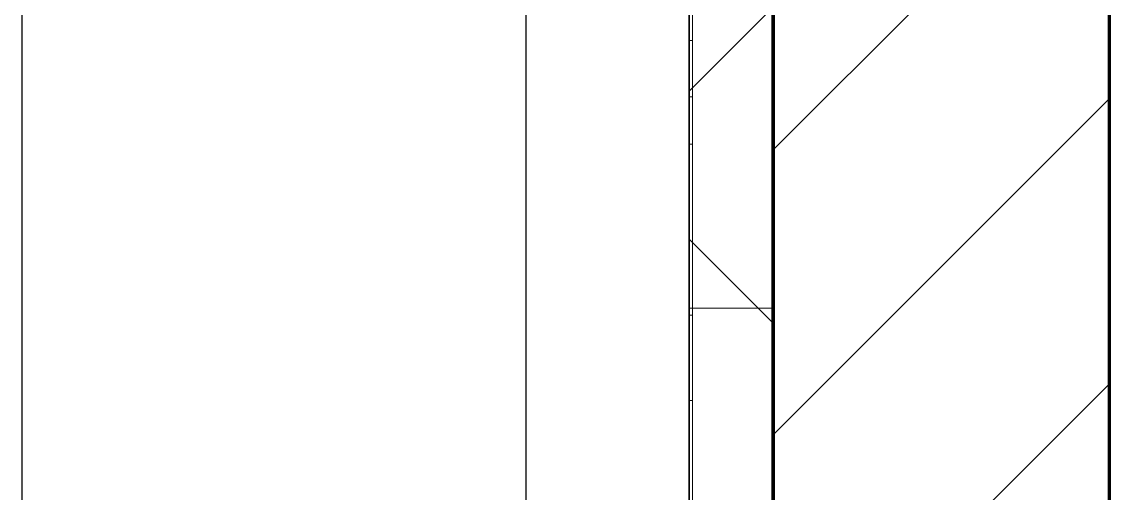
# Model space of a CAD drawing. Header units: millimetres. Extents: x -920231 to -841213, y -17301 to 22361.
# Drawn here: x -851214 to -850567, y 441 to 722 of the extents above; entities that cross this region are included whole.
import ezdxf
from ezdxf.xclip import XClip

# ---------------------------------------------------------------- set-up
doc = ezdxf.new("R2010")
doc.units = ezdxf.units.MM
doc.header["$XCLIPFRAME"] = 0
doc.layers.add('000 - WIPEOUT', color=250, linetype='Continuous')
doc.layers.add('A11_ALU.SOLID SHEET', color=2, linetype='Continuous')
for name, color, linetype, lineweight in [('A-GLAZ-CURT', 2, 'Continuous', 9), ('A-WALL', 5, 'Continuous', 35), ('A-WALL-FNSH', 2, 'Continuous', 35), ('A-WALL-PATT', 1, 'Continuous', 35)]:
    doc.layers.add(name, color=color, linetype=linetype, lineweight=lineweight)

# ---------------------------------------------------------------- blocks, each defined once
blk = doc.blocks.new('PPLS-PP19_Custom Tile Pattern - Custom Tile Pattern-V71-4230-01 ENLARGED MULTI-PURPOSE LEVEL - REFLECTED CEILING PLAN - SHEET 1')
at = {"layer": 'A-GLAZ-CURT'}
for p, q in [((170.29, 0), (245.04, 0)), ((195.99, 0), (213.31, 0)), ((213.31, 0), (195.99, 0)), ((230.06, 0), (300, 0)), ((245.04, 0), (245.04, -2)), ((295.8, 0), (300, 0)), ((295.8, -2), (295.8, 0)), ((300, 0), (300, -2)), ((-300, -2), (300, -2)), ((245.04, -2), (170.29, -2)), ((300, -2), (295.8, -2)), ((300, -2), (300, -50)), ((300, -50), (-300, -50))]:
    blk.add_line(p, q, dxfattribs=at)
for points, knots in [([(94.72, 0), (95.22, 0), (99.11, 0), (108.97, 0), (120.79, 0), (139.94, 0), (163.31, 0), (185.23, 0), (193.62, 0), (194.69, 0), (194.79, 0)], [-2310.419338, -2310.419338, -2310.419338, -2310.419338, -2233.599744, -2052.234781, -1843.028543, -1530.39897, -1095.004608, -529.74427, -295.064701, -265.121568, -265.121568, -265.121568, -265.121568]), ([(300, 0), (286.53, 0), (254.22, 0), (207.11, 0), (177.41, 0), (159.34, 0), (158.33, 0), (158.3, 0)], [-285.253232, -285.253232, -285.253232, -285.253232, -244.693688, -187.987675, -143.776725, -129.632772, -123.352749, -123.352749, -123.352749, -123.352749]), ([(159.07, 0), (159.13, 0), (160.84, 0), (165.21, 0), (174.15, 0), (185.98, 0), (208.82, 0), (219.42, 0), (230.06, 0)], [-115.643202, -115.643202, -115.643202, -115.643202, -114.681583, -87.660824, -65.295536, -41.623857, -24.459831, 0, 0, 0, 0]), ([(172.07, 0), (177.66, 0), (187.87, 0), (201.08, 0), (207.47, 0), (213.96, 0), (215.11, 0)], [-255.364076, -255.364076, -255.364076, -255.364076, -237.955587, -223.92608, -215.862851, -208.75215, -208.75215, -208.75215, -208.75215]), ([(215.22, 0), (214.62, 0), (210.55, 0), (203.98, 0), (190.56, 0), (181.33, 0), (178.58, 0)], [-203.825446, -203.825446, -203.825446, -203.825446, -198.527383, -184.406837, -162.427601, -153.135832, -153.135832, -153.135832, -153.135832]), ([(193.8, 0), (193.33, 0), (190.11, 0), (185.18, 0), (178.92, 0), (178.61, 0)], [-11665.349007, -11665.349007, -11665.349007, -11665.349007, -11565.880756, -11105.624034, -11082.230456, -11082.230456, -11082.230456, -11082.230456]), ([(300, 0), (288.22, 0), (262, 0), (230.48, 0), (220, 0), (219.04, 0)], [-12528.858583, -12528.858583, -12528.858583, -12528.858583, -11905.454923, -11162.864862, -10859.773777, -10859.773777, -10859.773777, -10859.773777]), ([(219.84, 0), (220.8, 0), (227.72, 0), (240.28, 0), (245.04, 0)], [-10674.31991, -10674.31991, -10674.31991, -10674.31991, -10511.382485, -9932.504441, -9932.504441, -9932.504441, -9932.504441]), ([(284.78, 0), (284.83, 0), (285.23, 0), (287.47, 0), (293.59, 0), (297.76, 0), (300, 0)], [-4096.535135, -4096.535135, -4096.535135, -4096.535135, -4053.389046, -3959.664717, -3862.421465, -3746.95702, -3746.95702, -3746.95702, -3746.95702]), ([(295.8, 0), (294.18, 0), (290.94, 0), (286.68, 0), (285.79, 0)], [-4679.165325, -4679.165325, -4679.165325, -4679.165325, -4358.271401, -4213.061173, -4213.061173, -4213.061173, -4213.061173])]:
    blk.add_open_spline(points, degree=3, knots=knots, dxfattribs=at)
blk.add_open_spline([(195.11, 0), (194.91, 0), (194.44, 0), (193.8, 0)], degree=3, dxfattribs=at)
blk = doc.blocks.new('PPLS-PP19_Custom Tile Pattern - Custom Tile Pattern-V72-4230-01 ENLARGED MULTI-PURPOSE LEVEL - REFLECTED CEILING PLAN - SHEET 1')
at = {"layer": 'A-GLAZ-CURT'}
for p, q in [((-300, 0), (-202.31, 0)), ((-300, -2), (-300, 0)), ((-293.07, 0), (-275.75, 0)), ((-275.75, 0), (-293.07, 0)), ((-222.32, 0), (-205, 0)), ((-205, 0), (-222.32, 0)), ((-202.31, 0), (-202.31, -2)), ((-174.21, 0), (-140.66, 0)), ((-174.21, -2), (-174.21, 0)), ((-140.66, 0), (-140.66, -2)), ((-300, -2), (300, -2)), ((-300, -50), (-300, -2)), ((-202.31, -2), (-300, -2)), ((-140.66, -2), (-174.21, -2)), ((300, -50), (-300, -50))]:
    blk.add_line(p, q, dxfattribs=at)
at = {"layer": 'A-GLAZ-CURT', "flags": 128}
for points in [[(-300, 0), (-291.7, 0), (-283.58, 0), (-275.62, 0), (-267.8, 0), (-260.12, 0), (-252.56, 0), (-245.12, 0), (-237.77, 0), (-230.5, 0), (-223.32, 0), (-216.2, 0), (-209.18, 0), (-202.31, 0)], [(-255.31, 0), (-261.61, 0), (-269.09, 0), (-276.68, 0), (-284.36, 0), (-292.14, 0), (-300, 0)], [(-174.21, 0), (-178.96, 0), (-183.97, 0), (-189.27, 0), (-194.85, 0), (-200.68, 0), (-206.74, 0), (-213.02, 0), (-219.49, 0), (-226.14, 0), (-232.95, 0), (-239.91, 0), (-247.01, 0), (-254.25, 0)]]:
    blk.add_lwpolyline(points, dxfattribs=at)
at = {"layer": 'A-GLAZ-CURT'}
for points, knots in [([(-300, 0), (-284.65, 0), (-236.57, 0), (-184.21, 0), (-151.15, 0), (-140.66, 0)], [-5323.127839, -5323.127839, -5323.127839, -5323.127839, -4502.809032, -2700.551212, -1671.606487, -1671.606487, -1671.606487, -1671.606487]), ([(-172.27, 0), (-185.38, 0), (-219.08, 0), (-262.56, 0), (-294.48, 0), (-300, 0)], [-16124.1363, -16124.1363, -16124.1363, -16124.1363, -15131.813646, -13729.592194, -13439.944408, -13439.944408, -13439.944408, -13439.944408]), ([(-137.88, 0), (-140.56, 0), (-147.66, 0), (-147.69, 0), (-158.72, 0), (-174.02, 0), (-185.59, 0), (-209.77, 0), (-232.01, 0), (-255.22, 0), (-262.59, 0), (-264.9, 0), (-265.4, 0)], [-3187.727384, -3187.727384, -3187.727384, -3187.727384, -2919.378265, -2477.344047, -2237.412286, -2029.680487, -1755.085331, -1400.429864, -858.079193, -543.655514, -208.940337, 0, 0, 0, 0]), ([(-258.6, 0), (-257.91, 0), (-257.01, 0), (-255.97, 0), (-255.81, 0)], [-5722.54675, -5722.54675, -5722.54675, -5722.54675, -5657.471696, -5645.734042, -5645.734042, -5645.734042, -5645.734042]), ([(-255.34, 0), (-252.21, 0), (-240.82, 0), (-225.99, 0), (-213.1, 0), (-200.2, 0), (-187.68, 0), (-178.19, 0), (-173.42, 0)], [-5634.461865, -5634.461865, -5634.461865, -5634.461865, -5413.335975, -5017.494783, -4832.723979, -4666.091899, -4349.945572, -4109.479881, -4109.479881, -4109.479881, -4109.479881]), ([(-133.82, 0), (-135.51, 0), (-137.8, 0), (-149.31, 0), (-162.01, 0), (-177.91, 0), (-199.46, 0), (-216.65, 0), (-231.26, 0), (-233.46, 0), (-234, 0)], [-2731.647847, -2731.647847, -2731.647847, -2731.647847, -2418.507304, -2308.929706, -2113.765672, -1763.376603, -1422.553702, -978.033455, -846.069444, -682.911962, -682.911962, -682.911962, -682.911962]), ([(-233.49, 0), (-233.44, 0), (-232.38, 0), (-230.74, 0), (-225.3, 0), (-223.63, 0)], [-455.274641, -455.274641, -455.274641, -455.274641, -440.605512, -119.536984, 0, 0, 0, 0]), ([(-223.63, 0), (-219.39, 0), (-206.17, 0), (-188.58, 0), (-169.02, 0), (-152.12, 0), (-136.84, 0), (-127.33, 0), (-124.19, 0), (-123.43, 0), (-123.28, 0)], [-5463.295695, -5463.295695, -5463.295695, -5463.295695, -5161.076232, -4739.070012, -4465.409639, -4149.119819, -3839.893365, -3647.167523, -3488.92562, -3439.852845, -3439.852845, -3439.852845, -3439.852845]), ([(-172.29, 0), (-170.46, 0), (-165.11, 0), (-158.7, 0), (-157.22, 0)], [-4090.656108, -4090.656108, -4090.656108, -4090.656108, -4000.813434, -3840.635403, -3840.635403, -3840.635403, -3840.635403]), ([(-108.4, 0), (-116.54, 0), (-136.16, 0), (-158.67, 0), (-171.89, 0)], [-17961.803277, -17961.803277, -17961.803277, -17961.803277, -17136.203329, -16133.817777, -16133.817777, -16133.817777, -16133.817777]), ([(-152.35, 0), (-151.03, 0), (-147.71, 0), (-143.57, 0), (-138.62, 0)], [-3494.978217, -3494.978217, -3494.978217, -3494.978217, -3371.022232, -3227.460399, -3227.460399, -3227.460399, -3227.460399]), ([(-118.78, 0), (-121.86, 0), (-126.28, 0), (-136.96, 0), (-147.46, 0), (-150.03, 0), (-150.57, 0)], [-5938.474035, -5938.474035, -5938.474035, -5938.474035, -5700.061948, -5508.838257, -5298.784692, -5196.16478, -5196.16478, -5196.16478, -5196.16478]), ([(-150.34, 0), (-150.07, 0), (-147.75, 0), (-142.6, 0), (-127.26, 0), (-107.3, 0), (-90.42, 0), (-75.26, 0), (-68.41, 0), (-65.12, 0), (-63.63, 0)], [-4948.728362, -4948.728362, -4948.728362, -4948.728362, -4883.323924, -4440.880425, -4054.690705, -3793.097032, -3402.597032, -3144.956779, -3050.982048, -2969.237017, -2969.237017, -2969.237017, -2969.237017]), ([(-26.75, 0), (-27.82, 0), (-36.18, 0), (-53.55, 0), (-78.2, 0), (-110.94, 0), (-130.52, 0), (-147.74, 0), (-149.07, 0)], [-8718.362214, -8718.362214, -8718.362214, -8718.362214, -8532.293389, -8073.216054, -7508.296369, -7004.680444, -6449.282163, -6277.220794, -6277.220794, -6277.220794, -6277.220794]), ([(-148.23, 0), (-146.94, 0), (-140.15, 0), (-137.28, 0), (-133.93, 0), (-128.78, 0), (-126.5, 0)], [-6162.058746, -6162.058746, -6162.058746, -6162.058746, -6017.569127, -5560.701257, -5364.112219, -5231.017328, -5231.017328, -5231.017328, -5231.017328]), ([(-89.75, 0), (-93.82, 0), (-105.51, 0), (-122.65, 0), (-139.03, 0), (-146.11, 0), (-146.95, 0)], [-1611.312725, -1611.312725, -1611.312725, -1611.312725, -1374.161226, -945.742622, -741.901385, -489.130243, -489.130243, -489.130243, -489.130243]), ([(-146.69, 0), (-146.59, 0), (-145.49, 0), (-135.69, 0), (-128.29, 0), (-125.15, 0)], [-420.34245, -420.34245, -420.34245, -420.34245, -406.956646, -290.263673, 0, 0, 0, 0]), ([(-134.24, 0), (-133.42, 0), (-130.43, 0), (-117.33, 0), (-95.54, 0), (-84.96, 0), (-81.66, 0)], [-7671.276312, -7671.276312, -7671.276312, -7671.276312, -7293.749979, -6839.55839, -6236.997189, -5931.848349, -5931.848349, -5931.848349, -5931.848349]), ([(-127.41, 0), (-131.63, 0), (-133.13, 0), (-134.06, 0), (-134.11, 0)], [-8540.990293, -8540.990293, -8540.990293, -8540.990293, -8266.114998, -8251.085632, -8251.085632, -8251.085632, -8251.085632]), ([(-120.13, 0), (-120.14, 0), (-120.24, 0), (-121.3, 0), (-129.25, 0), (-133.82, 0)], [-2933.992132, -2933.992132, -2933.992132, -2933.992132, -2920.575025, -2840.280255, -2731.647847, -2731.647847, -2731.647847, -2731.647847])]:
    blk.add_open_spline(points, degree=3, knots=knots, dxfattribs=at)
blk = doc.blocks.new('*U1938')
at = {"color": 3}
blk.add_wipeout([(-875, -10050), (875, -10050), (875, -10350), (-875, -10350)], dxfattribs=at).dxf.layer = '000 - WIPEOUT'
at = {"layer": 'A11_ALU.SOLID SHEET', "color": 0, "linetype": 'ByBlock'}
blk.add_lwpolyline([(-875, -10350), (875, -10350), (875, -10050), (-875, -10050)], close=True, dxfattribs=at)
blk = doc.blocks.new('*U1969')
at = {"layer": 'A11_ALU.SOLID SHEET', "linetype": 'ByBlock', "rotation": 90}
blk.add_blockref('*U1938', (-116582, -2669.5), dxfattribs=at)

msp = doc.modelspace()

# ---------------------------------------------------------------- block references
ref = msp.add_blockref('*U1969', (-744682.37, 3579.02))
XClip(ref).set_block_clipping_path([(-170955.001718735, -20880.0077451951), (-101425.4223389953, 14393.0014498747)])

# ---------------------------------------------------------------- next in the draw order: hatches: boundary and pattern name
at = {"layer": 'A-WALL-PATT', "lineweight": 9}
h = msp.add_hatch(dxfattribs=at)
h.set_pattern_fill('FP_3', color=256, style=0, pattern_type=2)
h.set_pattern_definition([(45, (0, 0), (-212.13203, 212.13203), []), (135, (0, 0), (-212.13203, -212.13203), [])])
h.paths.add_polyline_path([(-850767.37, -3125.94), (-850767.37, 4079.02), (-850817.37, 4079.02), (-850817.37, -3125.94)])
h = msp.add_hatch(dxfattribs=at)
h.set_pattern_fill('FP_2', color=256, style=0, pattern_type=2)
h.set_pattern_definition([(45, (0, 0), (-84.852814, 84.852814), [])])
h.paths.add_polyline_path([(-850567.37, -3175.94), (-850567.37, 4079.02), (-850767.37, 4079.02), (-850767.37, -3175.94)])

# ---------------------------------------------------------------- next in the draw order: linework, layer by layer
at = {"layer": 'A-WALL', "color": 7, "lineweight": 70}
for p, q in [((-850767.37, -3125.94), (-850767.37, 4079.02)), ((-850767.37, 4079.02), (-850767.37, -3125.94)), ((-850567.37, 3879.02), (-850567.37, -3175.94))]:
    msp.add_line(p, q, dxfattribs=at)
at = {"layer": 'A-WALL-FNSH', "color": 250}
msp.add_line((-850817.37, -3125.94), (-850817.37, 4079.02), dxfattribs=at)

# ---------------------------------------------------------------- next in the draw order: block references
at = {"layer": 'A-GLAZ-CURT', "rotation": 90}
for name, p in [('PPLS-PP19_Custom Tile Pattern - Custom Tile Pattern-V72-4230-01 ENLARGED MULTI-PURPOSE LEVEL - REFLECTED CEILING PLAN - SHEET 1', (-850817.37, 851.55)), ('PPLS-PP19_Custom Tile Pattern - Custom Tile Pattern-V71-4230-01 ENLARGED MULTI-PURPOSE LEVEL - REFLECTED CEILING PLAN - SHEET 1', (-850817.37, 251.55))]:
    msp.add_blockref(name, p, dxfattribs=at)

doc.saveas('drawing.dxf')
